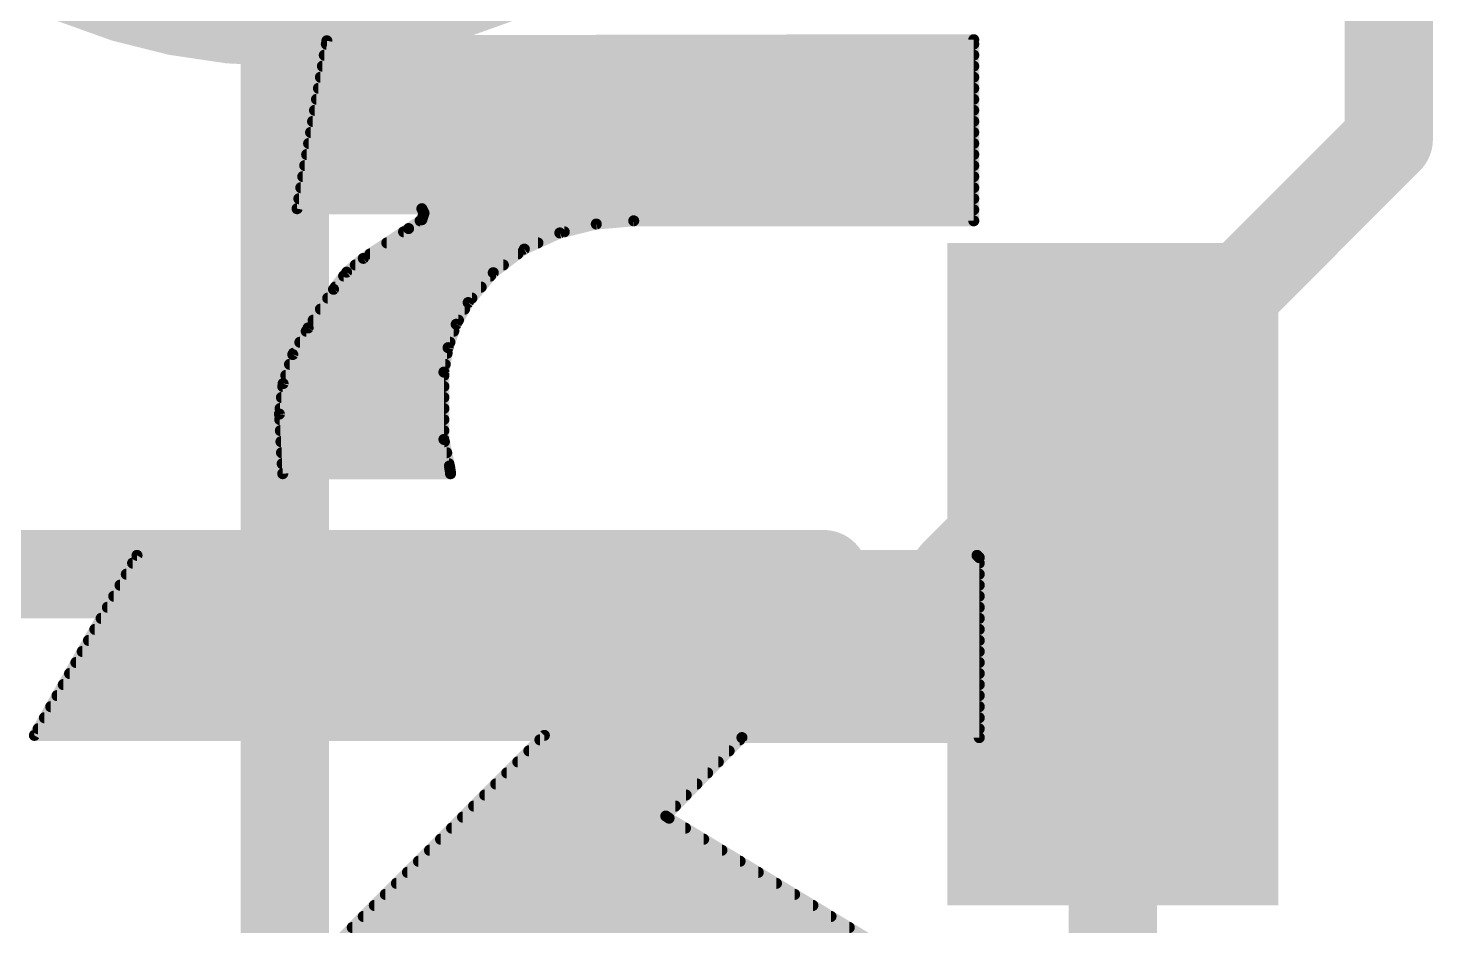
# Model space of a CAD drawing. Extents: x -3.8 to 20.4, y -11.4 to 31.9.
# Drawn here: x 3.219 to 6.452, y 18.241 to 20.306 of the extents above; entities that cross this region are included whole.
import ezdxf

# ---------------------------------------------------------------- set-up
doc = ezdxf.new("R2010")
doc.units = 0
for name, color, linetype in [('1', 12, 'CONTINUOUS'), ('21', 41, 'CONTINUOUS'), ('22', 40, 'CONTINUOUS'), ('51', 53, 'CONTINUOUS')]:
    doc.layers.add(name, color=color, linetype=linetype)

# ---------------------------------------------------------------- blocks, each defined once
blk = doc.blocks.new('RECT')
blk.add_solid([(-0.5, -0.5), (0.5, -0.5), (-0.5, 0.5), (0.5, 0.5)])

msp = doc.modelspace()

# ---------------------------------------------------------------- linework, layer by layer
at = {"layer": '1', "const_width": 0.2032}
for points in [[(3.81, 1.27), (3.81, 24.13)], [(5.715, 17.272), (5.715, 19.05)]]:
    msp.add_lwpolyline(points, dxfattribs=at)
at = {"layer": '1', "const_width": 0.1016}
msp.add_lwpolyline([(5.7658, 19.05, 1), (5.6642, 19.05)], format="xyb", dxfattribs=at)
at = {"layer": '21', "const_width": 0.2032}
for points in [[(6.35, 23.13), (6.35, 20.05)], [(5.05, 19.05), (2.54, 19.05)]]:
    msp.add_lwpolyline(points, dxfattribs=at)
at = {"layer": '21'}
for points, const_width in [([(3.81, 20.32, 1), (3.81, 22.86, 1), (3.81, 20.32)], 0.2032), ([(6.2992, 20.05, 1), (6.4008, 20.05)], 0.1016), ([(5.05, 18.9992, 1), (5.05, 19.1008)], 0.1016)]:
    msp.add_lwpolyline(points, format="xyb", dxfattribs=dict(at, const_width=const_width))
at = {"layer": '22', "const_width": 0.0254}
for points in [[(3.9065, 20.2768), (3.8379, 19.8907)], [(3.9052, 20.2692), (5.395, 20.2692)], [(5.395, 20.2794), (3.9065, 20.2768)], [(5.395, 19.8628), (5.395, 20.2794)], [(3.9006, 20.2438), (5.395, 20.2438)], [(3.8916, 20.193), (5.395, 20.193)], [(3.8961, 20.2184), (5.395, 20.2184)], [(3.8871, 20.1676), (5.395, 20.1676)], [(3.8826, 20.1422), (5.395, 20.1422)], [(3.8781, 20.1168), (5.395, 20.1168)], [(3.869, 20.066), (5.395, 20.066)], [(3.8736, 20.0914), (5.395, 20.0914)], [(3.8645, 20.0406), (5.395, 20.0406)], [(3.86, 20.0152), (5.395, 20.0152)], [(3.8555, 19.9898), (5.395, 19.9898)], [(3.8465, 19.939), (5.395, 19.939)], [(3.851, 19.9644), (5.395, 19.9644)], [(3.842, 19.9136), (5.395, 19.9136)], [(3.8379, 19.8907), (4.125, 19.8907)], [(4.125, 19.8907), (4.13, 19.8806)], [(4.13, 19.8806), (4.125, 19.8653)], [(4.1262, 19.8882), (5.395, 19.8882)], [(4.0945, 19.845), (3.9903, 19.7764)], [(4.083, 19.8374), (4.4528, 19.8374)], [(4.125, 19.8653), (4.0945, 19.845)], [(4.1212, 19.8628), (5.395, 19.8628)], [(4.4425, 19.8349), (4.5265, 19.8554)], [(4.5265, 19.8554), (4.6126, 19.8628)], [(4.6126, 19.8628), (5.395, 19.8628)], [(4.0444, 19.812), (4.3921, 19.812)], [(4.3608, 19.7978), (4.4425, 19.8349)], [(3.9903, 19.7764), (3.952, 19.7448)], [(4.0058, 19.7866), (4.3461, 19.7866)], [(4.2893, 19.7435), (4.3608, 19.7978)], [(3.952, 19.7448), (3.9218, 19.7053)], [(3.9719, 19.7612), (4.3127, 19.7612)], [(4.2316, 19.6748), (4.2893, 19.7435)], [(3.9257, 19.7104), (4.2615, 19.7104)], [(3.9451, 19.7358), (4.2829, 19.7358)], [(3.9218, 19.7053), (3.8633, 19.6164)], [(3.9084, 19.685), (4.2402, 19.685)], [(4.2041, 19.6249), (4.2316, 19.6748)], [(3.8917, 19.6596), (4.2232, 19.6596)], [(3.8633, 19.6164), (3.828, 19.5553)], [(3.875, 19.6342), (4.2092, 19.6342)], [(4.1853, 19.571), (4.2041, 19.6249)], [(3.8443, 19.5834), (4.1896, 19.5834)], [(3.8589, 19.6088), (4.1985, 19.6088)], [(3.828, 19.5553), (3.8057, 19.4884)], [(3.8296, 19.558), (4.1831, 19.558)], [(4.1758, 19.5148), (4.1853, 19.571)], [(3.8205, 19.5326), (4.1788, 19.5326)], [(4.1758, 19.3599), (4.1758, 19.5148)], [(3.8057, 19.4884), (3.7973, 19.4183)], [(3.8049, 19.4818), (4.1758, 19.4818)], [(3.812, 19.5072), (4.1758, 19.5072)], [(3.8019, 19.4564), (4.1758, 19.4564)], [(3.7973, 19.4183), (3.8049, 19.2811)], [(3.7988, 19.431), (4.1758, 19.431)], [(3.798, 19.4056), (4.1758, 19.4056)], [(3.7994, 19.3802), (4.1758, 19.3802)], [(3.8008, 19.3548), (4.1769, 19.3548)], [(4.1885, 19.2989), (4.1758, 19.3599)], [(3.8022, 19.3294), (4.1822, 19.3294)], [(3.8036, 19.304), (4.1874, 19.304)], [(4.191, 19.2837), (4.1885, 19.2989)], [(3.8049, 19.2811), (4.191, 19.2811)], [(4.191, 19.2811), (4.191, 19.2837)], [(3.4696, 19.0932), (3.2334, 18.6792)], [(5.4026, 19.0932), (3.4696, 19.0932)], [(5.4077, 19.0881), (5.4026, 19.0932)], [(3.4594, 19.0754), (5.4077, 19.0754)], [(5.4077, 18.6741), (5.4077, 19.0881)], [(3.445, 19.05), (5.4077, 19.05)], [(3.416, 18.9992), (5.4077, 18.9992)], [(3.4305, 19.0246), (5.4077, 19.0246)], [(3.4015, 18.9738), (5.4077, 18.9738)], [(3.387, 18.9484), (5.4077, 18.9484)], [(3.3725, 18.923), (5.4077, 18.923)], [(3.3435, 18.8722), (5.4077, 18.8722)], [(3.358, 18.8976), (5.4077, 18.8976)], [(3.329, 18.8468), (5.4077, 18.8468)], [(3.3145, 18.8214), (5.4077, 18.8214)], [(3.2855, 18.7706), (5.4077, 18.7706)], [(3.3, 18.796), (5.4077, 18.796)], [(3.2711, 18.7452), (5.4077, 18.7452)], [(3.2566, 18.7198), (5.4077, 18.7198)], [(3.2334, 18.6792), (4.4069, 18.6792)], [(3.2421, 18.6944), (5.4077, 18.6944)], [(4.4069, 18.6792), (3.8379, 18.1102)], [(4.6863, 18.4937), (4.8616, 18.6741)], [(4.8616, 18.6741), (5.4077, 18.6741)], [(4.3713, 18.6436), (4.832, 18.6436)], [(4.3967, 18.669), (4.8566, 18.669)], [(4.3459, 18.6182), (4.8073, 18.6182)], [(4.3205, 18.5928), (4.7826, 18.5928)], [(4.2951, 18.5674), (4.7579, 18.5674)], [(4.2443, 18.5166), (4.7085, 18.5166)], [(4.2697, 18.542), (4.7332, 18.542)], [(4.2189, 18.4912), (4.6901, 18.4912)], [(4.6939, 18.4887), (4.6863, 18.4937)], [(5.3975, 18.0619), (4.6939, 18.4887)], [(4.1935, 18.4658), (4.7317, 18.4658)], [(4.1427, 18.415), (4.8154, 18.415)], [(4.1681, 18.4404), (4.7735, 18.4404)], [(4.1173, 18.3896), (4.8573, 18.3896)], [(4.0919, 18.3642), (4.8991, 18.3642)], [(4.0665, 18.3388), (4.941, 18.3388)], [(4.0157, 18.288), (5.0248, 18.288)], [(4.0411, 18.3134), (4.9829, 18.3134)], [(3.9903, 18.2626), (5.0666, 18.2626)], [(3.9649, 18.2372), (5.1085, 18.2372)]]:
    msp.add_lwpolyline(points, dxfattribs=at)
at = {"layer": '22', "const_width": 0.0127}
for points in [[(3.9052, 20.2756, 1), (3.9052, 20.2629)], [(3.9065, 20.2831, 1), (3.9065, 20.2705)], [(3.9128, 20.2757, 1), (3.9002, 20.2779)], [(5.4014, 20.2794, 1), (5.3887, 20.2794)], [(5.395, 20.2731, 1), (5.395, 20.2857)], [(5.395, 20.2629, 1), (5.395, 20.2756)], [(3.9006, 20.2502, 1), (3.9006, 20.2374)], [(5.395, 20.2374, 1), (5.395, 20.2502)], [(3.8916, 20.1994, 1), (3.8916, 20.1867)], [(3.8961, 20.2248, 1), (3.8961, 20.2121)], [(5.395, 20.2121, 1), (5.395, 20.2248)], [(5.395, 20.1867, 1), (5.395, 20.1994)], [(3.8871, 20.174, 1), (3.8871, 20.1612)], [(5.395, 20.1612, 1), (5.395, 20.174)], [(3.8826, 20.1486, 1), (3.8826, 20.1359)], [(5.395, 20.1359, 1), (5.395, 20.1486)], [(3.8781, 20.1232, 1), (3.8781, 20.1105)], [(5.395, 20.1105, 1), (5.395, 20.1232)], [(3.869, 20.0724, 1), (3.869, 20.0597)], [(3.8736, 20.0978, 1), (3.8736, 20.085)], [(5.395, 20.085, 1), (5.395, 20.0978)], [(5.395, 20.0597, 1), (5.395, 20.0724)], [(3.8645, 20.047, 1), (3.8645, 20.0343)], [(5.395, 20.0343, 1), (5.395, 20.047)], [(3.86, 20.0216, 1), (3.86, 20.0088)], [(5.395, 20.0088, 1), (5.395, 20.0216)], [(3.8555, 19.9962, 1), (3.8555, 19.9835)], [(5.395, 19.9835, 1), (5.395, 19.9962)], [(3.8465, 19.9454, 1), (3.8465, 19.9326)], [(3.851, 19.9708, 1), (3.851, 19.9581)], [(5.395, 19.9581, 1), (5.395, 19.9708)], [(5.395, 19.9326, 1), (5.395, 19.9454)], [(3.842, 19.92, 1), (3.842, 19.9073)], [(5.395, 19.9073, 1), (5.395, 19.92)], [(3.8379, 19.8971, 1), (3.8379, 19.8844)], [(3.8316, 19.8918, 1), (3.8442, 19.8896)], [(4.1307, 19.8935, 1), (4.1193, 19.8879)], [(4.1262, 19.8946, 1), (4.1262, 19.8819)], [(4.136, 19.8786, 1), (4.124, 19.8826)], [(4.1243, 19.8778, 1), (4.1357, 19.8834)], [(4.125, 19.8844, 1), (4.125, 19.8971)], [(5.395, 19.8819, 1), (5.395, 19.8946)], [(4.083, 19.8438, 1), (4.083, 19.8311)], [(4.091, 19.8503, 1), (4.098, 19.8397)], [(4.098, 19.8397, 1), (4.091, 19.8503)], [(4.1212, 19.8692, 1), (4.1212, 19.8564)], [(4.119, 19.8673, 1), (4.131, 19.8633)], [(4.1285, 19.86, 1), (4.1215, 19.8706)], [(4.4528, 19.8311, 1), (4.4528, 19.8438)], [(4.5259, 19.8617, 1), (4.527, 19.849)], [(4.528, 19.8492, 1), (4.525, 19.8615)], [(4.6126, 19.8692, 1), (4.6126, 19.8564)], [(4.6131, 19.8565, 1), (4.6121, 19.8691)], [(5.3887, 19.8628, 1), (5.4014, 19.8628)], [(5.395, 19.8564, 1), (5.395, 19.8692)], [(5.395, 19.8564, 1), (5.395, 19.8692)], [(4.0444, 19.8184, 1), (4.0444, 19.8056)], [(4.3921, 19.8056, 1), (4.3921, 19.8184)], [(4.441, 19.8411, 1), (4.444, 19.8287)], [(4.4451, 19.8291, 1), (4.4399, 19.8407)], [(3.9868, 19.7817, 1), (3.9938, 19.7711)], [(3.9943, 19.7715, 1), (3.9863, 19.7813)], [(4.0058, 19.793, 1), (4.0058, 19.7802)], [(4.3461, 19.7802, 1), (4.3461, 19.793)], [(4.3582, 19.8035, 1), (4.3634, 19.792)], [(4.3647, 19.7927, 1), (4.357, 19.8028)], [(3.948, 19.7496, 1), (3.956, 19.7399)], [(3.957, 19.7409, 1), (3.947, 19.7486)], [(3.9719, 19.7676, 1), (3.9719, 19.7549)], [(4.2855, 19.7486, 1), (4.2932, 19.7384)], [(4.2942, 19.7394, 1), (4.2845, 19.7476)], [(4.3127, 19.7549, 1), (4.3127, 19.7676)], [(3.9257, 19.7168, 1), (3.9257, 19.704)], [(3.9451, 19.7422, 1), (3.9451, 19.7294)], [(4.2615, 19.704, 1), (4.2615, 19.7168)], [(4.2829, 19.7294, 1), (4.2829, 19.7422)], [(3.9084, 19.6914, 1), (3.9084, 19.6787)], [(3.9168, 19.7092, 1), (3.9268, 19.7014)], [(3.9271, 19.7018, 1), (3.9165, 19.7088)], [(4.2372, 19.6717, 1), (4.226, 19.6779)], [(4.2402, 19.6787, 1), (4.2402, 19.6914)], [(3.8917, 19.666, 1), (3.8917, 19.6532)], [(4.2232, 19.6532, 1), (4.2232, 19.666)], [(4.2267, 19.6789, 1), (4.2365, 19.6707)], [(3.858, 19.6199, 1), (3.8686, 19.6129)], [(3.8688, 19.6132, 1), (3.8578, 19.6196)], [(3.875, 19.6406, 1), (3.875, 19.6278)], [(4.1985, 19.6279, 1), (4.2096, 19.6218)], [(4.2101, 19.6228, 1), (4.1981, 19.627)], [(4.2092, 19.6278, 1), (4.2092, 19.6406)], [(3.8443, 19.5898, 1), (3.8443, 19.577)], [(3.8589, 19.6152, 1), (3.8589, 19.6025)], [(4.1896, 19.577, 1), (4.1896, 19.5898)], [(4.1985, 19.6025, 1), (4.1985, 19.6152)], [(3.8225, 19.5585, 1), (3.8335, 19.5521)], [(3.834, 19.5533, 1), (3.822, 19.5573)], [(3.8296, 19.5644, 1), (3.8296, 19.5516)], [(4.1793, 19.5731, 1), (4.1913, 19.5689)], [(4.1916, 19.57, 1), (4.1791, 19.5721)], [(4.1831, 19.5516, 1), (4.1831, 19.5644)], [(3.8205, 19.539, 1), (3.8205, 19.5263)], [(4.1822, 19.5148, 1), (4.1695, 19.5148)], [(4.1788, 19.5263, 1), (4.1788, 19.539)], [(3.8049, 19.4882, 1), (3.8049, 19.4754)], [(3.7997, 19.4904, 1), (3.8117, 19.4863)], [(3.812, 19.4876, 1), (3.7994, 19.4891)], [(3.812, 19.5136, 1), (3.812, 19.5008)], [(4.1695, 19.5159, 1), (4.1821, 19.5137)], [(4.1758, 19.5008, 1), (4.1758, 19.5136)], [(4.1758, 19.4754, 1), (4.1758, 19.4882)], [(3.8019, 19.4628, 1), (3.8019, 19.4501)], [(4.1758, 19.4501, 1), (4.1758, 19.4628)], [(3.8036, 19.4187, 1), (3.791, 19.4179)], [(3.7988, 19.4374, 1), (3.7988, 19.4246)], [(4.1758, 19.4246, 1), (4.1758, 19.4374)], [(3.791, 19.4191, 1), (3.8036, 19.4175)], [(3.798, 19.412, 1), (3.798, 19.3992)], [(4.1758, 19.3992, 1), (4.1758, 19.412)], [(3.7994, 19.3866, 1), (3.7994, 19.3739)], [(3.8008, 19.3612, 1), (3.8008, 19.3484)], [(4.182, 19.3612, 1), (4.1696, 19.3586)], [(4.1695, 19.3599, 1), (4.1822, 19.3599)], [(4.1758, 19.3739, 1), (4.1758, 19.3866)], [(4.1769, 19.3484, 1), (4.1769, 19.3612)], [(3.8022, 19.3358, 1), (3.8022, 19.323)], [(4.1822, 19.323, 1), (4.1822, 19.3358)], [(3.8036, 19.3104, 1), (3.8036, 19.2977)], [(4.1948, 19.2999, 1), (4.1822, 19.2979)], [(4.1823, 19.2976, 1), (4.1947, 19.3002)], [(4.1874, 19.2977, 1), (4.1874, 19.3104)], [(3.8049, 19.2875, 1), (3.8049, 19.2748)], [(3.7986, 19.2807, 1), (3.8112, 19.2815)], [(4.1974, 19.2837, 1), (4.1846, 19.2837)], [(4.1846, 19.2811, 1), (4.1974, 19.2811)], [(4.1847, 19.2827, 1), (4.1973, 19.2847)], [(4.191, 19.2748, 1), (4.191, 19.2875)], [(3.4696, 19.0996, 1), (3.4696, 19.0868)], [(3.4751, 19.0901, 1), (3.4641, 19.0963)], [(5.4071, 19.0977, 1), (5.3981, 19.0887)], [(5.4026, 19.0868, 1), (5.4026, 19.0996)], [(3.4594, 19.0818, 1), (3.4594, 19.0691)], [(5.4141, 19.0881, 1), (5.4013, 19.0881)], [(5.4032, 19.0836, 1), (5.4122, 19.0926)], [(5.4077, 19.0691, 1), (5.4077, 19.0818)], [(3.445, 19.0564, 1), (3.445, 19.0436)], [(5.4077, 19.0436, 1), (5.4077, 19.0564)], [(3.416, 19.0056, 1), (3.416, 18.9929)], [(3.4305, 19.031, 1), (3.4305, 19.0182)], [(5.4077, 19.0182, 1), (5.4077, 19.031)], [(5.4077, 18.9929, 1), (5.4077, 19.0056)], [(3.4015, 18.9802, 1), (3.4015, 18.9674)], [(5.4077, 18.9674, 1), (5.4077, 18.9802)], [(3.387, 18.9548, 1), (3.387, 18.942)], [(5.4077, 18.942, 1), (5.4077, 18.9548)], [(3.3725, 18.9294, 1), (3.3725, 18.9167)], [(5.4077, 18.9167, 1), (5.4077, 18.9294)], [(3.3435, 18.8786, 1), (3.3435, 18.8658)], [(3.358, 18.904, 1), (3.358, 18.8912)], [(5.4077, 18.8912, 1), (5.4077, 18.904)], [(5.4077, 18.8658, 1), (5.4077, 18.8786)], [(3.329, 18.8532, 1), (3.329, 18.8405)], [(5.4077, 18.8405, 1), (5.4077, 18.8532)], [(3.3145, 18.8278, 1), (3.3145, 18.815)], [(5.4077, 18.815, 1), (5.4077, 18.8278)], [(3.2855, 18.777, 1), (3.2855, 18.7643)], [(3.3, 18.8024, 1), (3.3, 18.7896)], [(5.4077, 18.7896, 1), (5.4077, 18.8024)], [(5.4077, 18.7643, 1), (5.4077, 18.777)], [(3.2711, 18.7516, 1), (3.2711, 18.7388)], [(5.4077, 18.7388, 1), (5.4077, 18.7516)], [(3.2566, 18.7262, 1), (3.2566, 18.7134)], [(5.4077, 18.7134, 1), (5.4077, 18.7262)], [(3.2334, 18.6856, 1), (3.2334, 18.6729)], [(3.2279, 18.6823, 1), (3.2389, 18.6761)], [(3.2421, 18.7008, 1), (3.2421, 18.6881)], [(4.4114, 18.6747, 1), (4.4024, 18.6837)], [(4.4069, 18.6729, 1), (4.4069, 18.6856)], [(4.8616, 18.6805, 1), (4.8616, 18.6677)], [(4.8662, 18.6697, 1), (4.857, 18.6785)], [(5.4077, 18.6881, 1), (5.4077, 18.7008)], [(5.4077, 18.6677, 1), (5.4077, 18.6805)], [(4.3713, 18.65, 1), (4.3713, 18.6372)], [(4.3967, 18.6754, 1), (4.3967, 18.6626)], [(4.832, 18.6372, 1), (4.832, 18.65)], [(4.8566, 18.6626, 1), (4.8566, 18.6754)], [(5.4013, 18.6741, 1), (5.4141, 18.6741)], [(4.3459, 18.6246, 1), (4.3459, 18.6119)], [(4.8073, 18.6119, 1), (4.8073, 18.6246)], [(4.3205, 18.5992, 1), (4.3205, 18.5864)], [(4.7826, 18.5864, 1), (4.7826, 18.5992)], [(4.2951, 18.5738, 1), (4.2951, 18.561)], [(4.7579, 18.561, 1), (4.7579, 18.5738)], [(4.2443, 18.523, 1), (4.2443, 18.5102)], [(4.2697, 18.5484, 1), (4.2697, 18.5357)], [(4.7085, 18.5102, 1), (4.7085, 18.523)], [(4.7332, 18.5357, 1), (4.7332, 18.5484)], [(4.2189, 18.4976, 1), (4.2189, 18.4848)], [(4.6898, 18.499, 1), (4.6828, 18.4884)], [(4.6817, 18.4981, 1), (4.6909, 18.4893)], [(4.6972, 18.4941, 1), (4.6906, 18.4833)], [(4.6901, 18.4848, 1), (4.6901, 18.4976)], [(4.6904, 18.4834, 1), (4.6974, 18.494)], [(4.1935, 18.4722, 1), (4.1935, 18.4595)], [(4.7317, 18.4595, 1), (4.7317, 18.4722)], [(4.1427, 18.4214, 1), (4.1427, 18.4086)], [(4.1681, 18.4468, 1), (4.1681, 18.434)], [(4.7735, 18.434, 1), (4.7735, 18.4468)], [(4.8154, 18.4086, 1), (4.8154, 18.4214)], [(4.1173, 18.396, 1), (4.1173, 18.3833)], [(4.8573, 18.3833, 1), (4.8573, 18.396)], [(4.0919, 18.3706, 1), (4.0919, 18.3578)], [(4.8991, 18.3578, 1), (4.8991, 18.3706)], [(4.0665, 18.3452, 1), (4.0665, 18.3325)], [(4.941, 18.3325, 1), (4.941, 18.3452)], [(4.0157, 18.2944, 1), (4.0157, 18.2816)], [(4.0411, 18.3198, 1), (4.0411, 18.3071)], [(4.9829, 18.3071, 1), (4.9829, 18.3198)], [(5.0248, 18.2816, 1), (5.0248, 18.2944)], [(3.9903, 18.269, 1), (3.9903, 18.2563)], [(5.0666, 18.2563, 1), (5.0666, 18.269)], [(3.9649, 18.2436, 1), (3.9649, 18.2309)], [(5.1085, 18.2309, 1), (5.1085, 18.2436)]]:
    msp.add_lwpolyline(points, format="xyb", dxfattribs=at)
at = {"layer": '51', "const_width": 0.2032}
msp.add_lwpolyline([(6.35, 20.05), (5.35, 19.05)], dxfattribs=at)
at = {"layer": '51', "const_width": 0.1016}
for points in [[(6.3859, 20.0141, 1), (6.3141, 20.0859)], [(5.3141, 19.0859, 1), (5.3859, 19.0141)]]:
    msp.add_lwpolyline(points, format="xyb", dxfattribs=at)

# ---------------------------------------------------------------- block references
at = {"layer": '1', "xscale": 0.762, "yscale": 1.524, "rotation": 180}
msp.add_blockref('RECT', (5.715, 19.05), dxfattribs=at)

doc.saveas('drawing.dxf')
